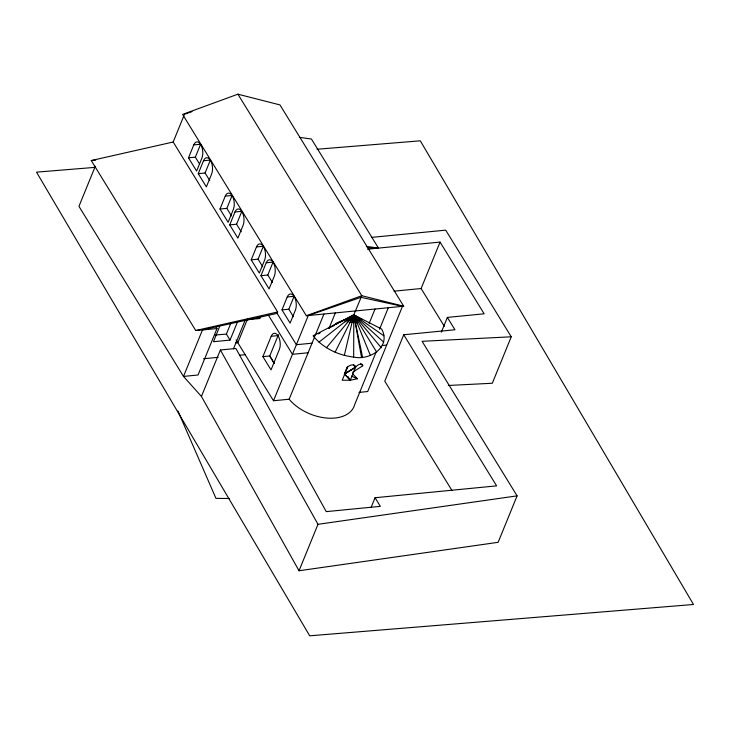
<?xml version="1.0" encoding="UTF-8"?>
<svg xmlns="http://www.w3.org/2000/svg" width="730" height="730" viewBox="0 0 730 730"><rect width="100%" height="100%" fill="white"/><g stroke="black" fill="none" stroke-linecap="round" stroke-linejoin="round"><path stroke-width="1.09" d="M353.667 357.061C338.145 355.282 322.979 348.064 313.07 335.782L353.813 314.858L381.699 329.084C391.408 346.878 369.763 360.784 353.667 357.061L353.813 314.858L361.797 295.705L237.916 94.188L182.591 114.418L306.345 315.734L403.708 306.226L279.955 104.91L237.916 94.188M353.603 322.769L353.813 314.858L361.715 319.302M344.332 355.428L353.813 314.858L383.825 335.791M351.897 322.487L353.813 314.858L357.445 317.596M354.479 365.465L355.574 367.263L344.387 374.043L355.574 367.263A4.718 2.518 -37.8 0 1 360.118 364.188A4.718 2.518 -37.8 0 1 362.755 365.794L352.59 372.291M95.32 166.23L78.95 206.344L183.495 376.415L201.425 396.436L299.026 570.76L498.143 542.308L517.095 495.862L422.095 341.312L511.255 336.795L492.303 383.25L448.284 385.476M312.029 343.191L296.362 344.724L277.09 313.38L277.665 311.975L173.174 142.012L184.097 115.258M193.769 144.905A9.682 4.909 84.4 0 1 200.704 144.494A9.682 4.909 84.4 0 1 201.9 158.136L196.625 171.048L188.495 157.817L193.769 144.905L200.622 144.23L195.348 157.151L199.418 163.766M203.506 160.755A9.682 4.909 84.4 0 1 210.441 160.335A9.682 4.909 84.4 0 1 211.645 173.986L206.371 186.898L198.241 173.667L203.506 160.755L210.368 160.08L205.093 172.992L209.738 180.556M225.251 196.124A9.682 4.909 84.4 0 1 232.186 195.713A9.682 4.909 84.4 0 1 233.39 209.355L228.116 222.276L219.986 209.045L225.251 196.124L232.113 195.457L226.838 208.369L231.492 215.934M234.996 211.974A9.682 4.909 84.4 0 1 241.931 211.563A9.682 4.909 84.4 0 1 243.126 225.205L237.861 238.117L229.722 224.886L234.996 211.974L241.849 211.308L236.584 224.219L241.228 231.775M173.174 142.012L91.259 160.545L195.74 330.517L202.456 329.969L183.495 376.415L198.04 375.001L216.993 328.546L215.852 326.693M219.675 326.438L213.443 341.713L230.059 340.089L237.542 321.766M256.486 246.932A9.682 4.909 84.4 0 1 263.421 246.512A9.682 4.909 84.4 0 1 264.616 260.163L259.342 273.075L251.211 259.844L256.486 246.932L263.338 246.256L258.073 259.168L262.718 266.733M230.059 340.089L226.382 334.103L231.045 322.66M201.425 396.436L220.387 349.989L235.89 348.475L326.246 511.63L380.348 506.346L375.056 497.732L496.619 485.861L403.736 334.769L454.954 329.759L447.362 317.404L484.154 313.809L440.062 242.086L367.473 249.176M266.222 262.773A9.682 4.909 84.4 0 1 273.157 262.362A9.682 4.909 84.4 0 1 274.361 276.004L269.087 288.925L260.957 275.694L266.222 262.773L273.084 262.106L267.81 275.018L272.463 282.583M233.445 348.885L245.262 319.932M247.525 318.937L237.825 342.717L235.562 342.936M260.783 316.446L259.953 318.499L246.393 319.822M271.204 336.284A9.682 4.909 84.4 0 1 278.139 335.873A9.682 4.909 84.4 0 1 279.334 349.515L271.031 369.882L262.891 356.651L271.204 336.284L278.586 335.563M287.246 296.973A9.682 4.909 84.4 0 1 294.181 296.562A9.682 4.909 84.4 0 1 295.376 310.204L290.111 323.116L281.981 309.885L287.246 296.973L294.099 296.307L288.834 309.219L293.478 316.784M375.932 352.563L354.643 404.721A37.96 23.579 22.2 0 1 326.784 418.062A37.96 23.579 22.2 0 1 289.162 399.219L273.495 400.752L308.27 315.552L360.958 297.347L402.467 306.345L367.701 391.545L358.987 392.402M289.162 399.219L314.749 336.53M315.132 335.581L323.938 314.019M329.075 328.281L335.344 312.905M347.434 367.053L344.496 373.924L350.281 380.221L357.463 378.76L352.389 373.614M369.17 323.381L375.028 309.027M379.509 329.294L388.305 307.731M299.026 570.76L317.988 524.313L220.387 349.989M444.342 326.337L421.11 288.532L440.062 242.086M403.736 334.769L384.783 381.215L452.062 490.66M441.331 332.177L447.362 317.404M371.178 507.24L375.056 497.732M347.343 367.053L344.387 374.043L350.281 380.221L355.574 367.263L353.439 364.936M335.079 352.252L353.813 314.858L383.688 342.142M349.688 322.943L353.813 314.858L357.061 318.034M347.316 322.706L353.813 314.858L381.279 347.736M326.456 347.736L353.813 314.858L357.289 319.32M345.126 321.802L353.813 314.858L376.753 352.262M318.974 342.133L353.813 314.858L357.162 320.735M344.478 373.833L355.574 367.263A4.718 3.075 -24.7 0 0 352.499 364.927A4.718 3.075 -24.7 0 0 347.507 367.281L342.224 380.248L350.281 380.221L348.055 376.634M318.107 333.984L320.096 332.926M329.02 328.144L333.975 325.489M335.964 324.421L337.944 323.363M339.924 322.295L353.813 314.858L370.375 355.428M306.345 315.734L361.797 295.705L403.708 306.226M344.095 320.214L339.879 321.702A27.557 14.007 -25.9 0 0 335.736 323.572M184.517 114.236L192.045 111.599M195.74 330.517L277.665 311.975M202.393 329.869L277.09 313.38M317.988 524.313L517.095 495.862M91.259 160.545L95.694 160.116M188.495 157.817L195.348 157.151M198.241 173.667L205.093 172.992M219.986 209.045L226.838 208.369M229.722 224.886L236.584 224.219M371.88 237.359L445.702 230.151L511.255 336.795M251.211 259.844L258.073 259.168M260.957 275.694L267.81 275.018M394.008 291.179L421.11 288.532M281.981 309.885L288.834 309.219M202.456 329.969L216.993 328.546M203.533 358.759L218.133 357.326M239.531 355.236L245.18 354.689M262.891 356.651L269.753 355.975L277.811 336.22A9.682 4.8 85.3 0 1 278.687 334.632M308.124 352.773L292.456 354.305L268.266 314.959M382.301 345.527L386.654 345.098M95.548 167.325L36.5 172.143L309.702 635.812L693.5 604.486L420.298 140.817L316.966 149.249M215.204 335.015L226.382 334.103M229.594 498.508L215.961 498.362L177.947 411.036M367.163 247.461L374.937 248.446M299.327 137.322L311.436 139.038L378.478 248.1L366.36 246.384M351.422 376.132L357.463 378.76M360.602 363.586L362.755 365.794M274.398 363.54L269.753 355.975L274.215 363.558M236.109 339.934L273.495 400.752M356.961 323.317L353.813 314.858L355.172 322.541M362.527 357.061L353.813 314.858L361.469 357.061M333.044 325.799A27.649 16.525 -31.6 0 1 339.934 321.82L344.058 320.141A27.649 16.525 -31.6 0 1 346.13 319.484"/></g></svg>
